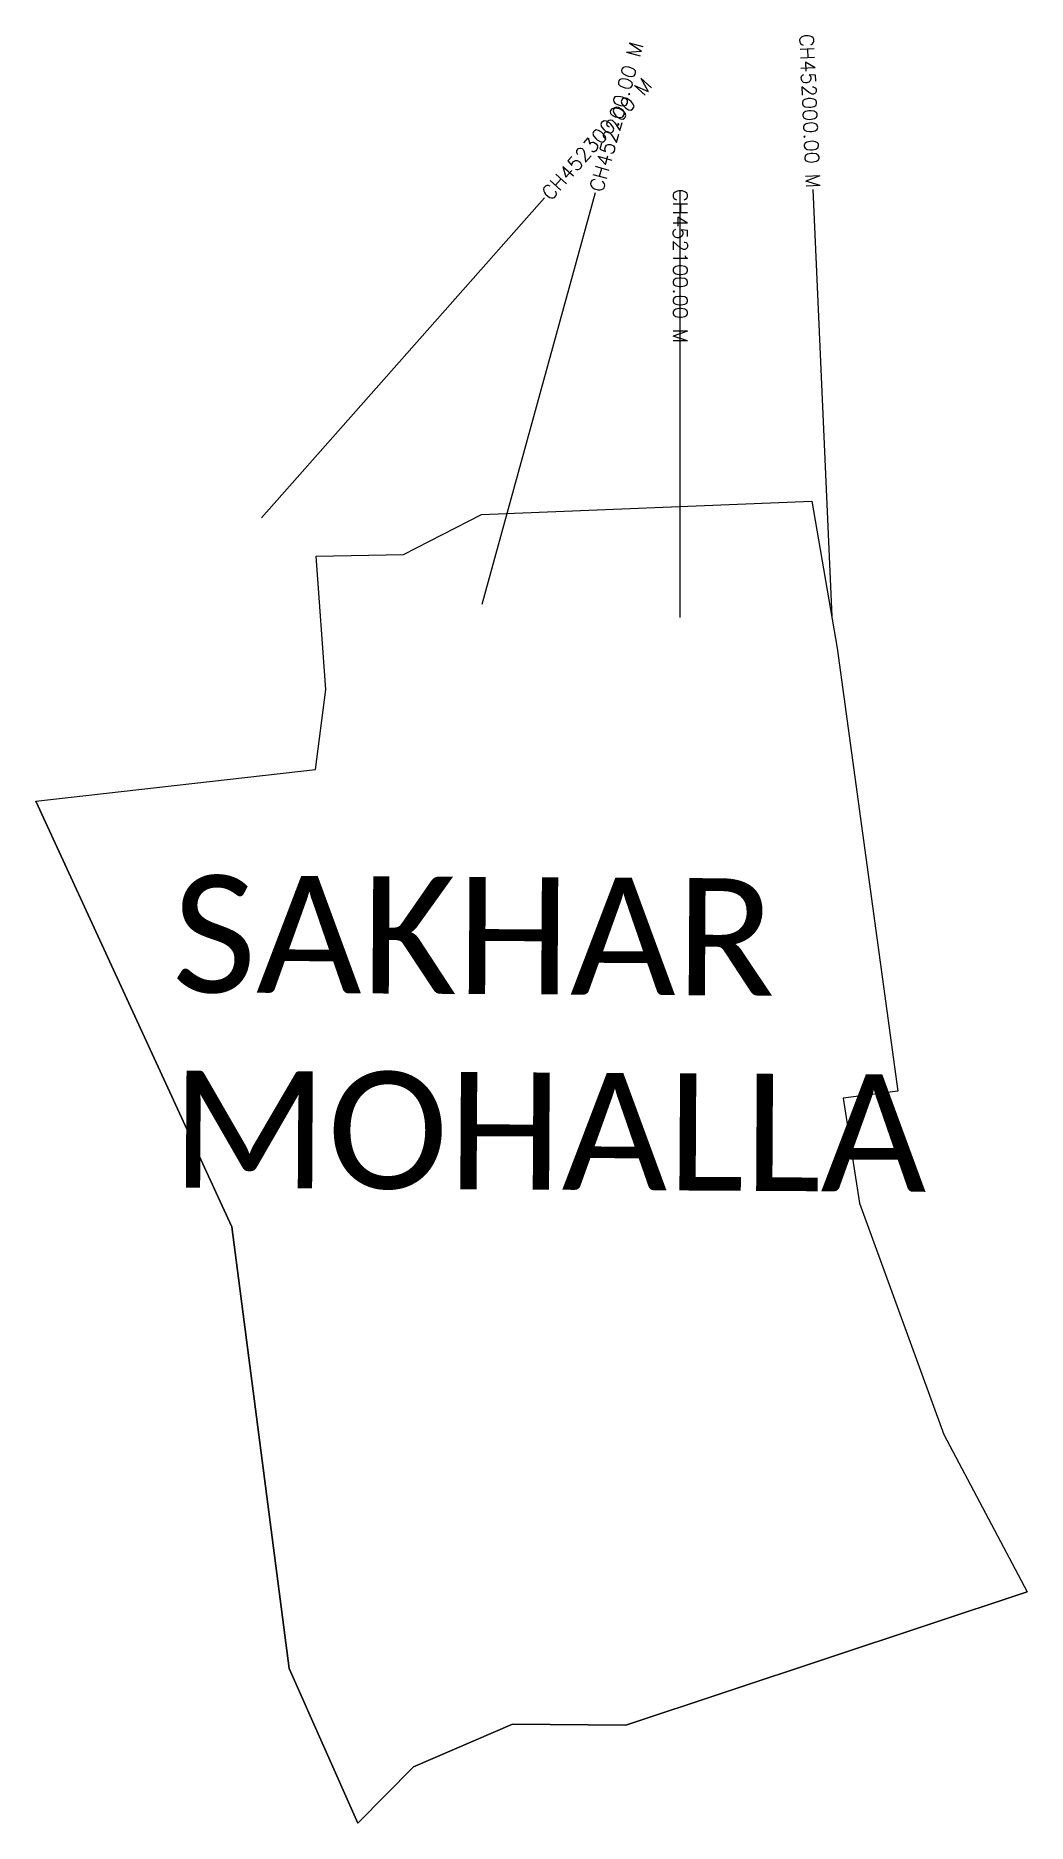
# Model space of a CAD drawing. Header units: metres. Extents: x 310982 to 311679, y 1911681 to 1912936.
import ezdxf
from ezdxf.enums import TextEntityAlignment as Align

# ---------------------------------------------------------------- set-up
doc = ezdxf.new("R2010")
doc.units = ezdxf.units.M
for name, color, linetype in [('CS', 134, 'Continuous'), ('CSMark', 6, 'Continuous'), ('village', 3, 'Continuous'), ('VILLAGE NAME', 250, 'Continuous')]:
    doc.layers.add(name, color=color, linetype=linetype)
doc.styles.get("Standard").update_dxf_attribs({"font": 'simplex.shx'})

msp = doc.modelspace()

# ---------------------------------------------------------------- linework, layer by layer
at = {"layer": 'CS'}
for p, q in [((311141.1, 1912597.6), (311339.9, 1912822.2)), ((311296.1, 1912536.8), (311375.7, 1912826)), ((311435.3, 1912527.5), (311435.3, 1912827.5)), ((311541.9, 1912528.3), (311528.7, 1912828))]:
    msp.add_line(p, q, dxfattribs=at)
at = {"layer": 'village', "color": 3, "true_color": 0x00ff00}
msp.add_polyline3d([(311561.3, 1912116.3, 0), (311620.5, 1911953.7, 0), (311679.1, 1911843.4, 0), (311397.1, 1911749.7, 0), (311317.5, 1911750.5, 0), (311247.8, 1911720.5, 0), (311208.7, 1911680.8, 0), (311160.5, 1911789.5, 0), (311120.2, 1912099.7, 0), (310982.4, 1912398.6, 0), (311179, 1912420.8, 0), (311186.2, 1912476.9, 0), (311179.4, 1912570.7, 0), (311240.9, 1912571.7, 0), (311295.6, 1912599.8, 0), (311527.6, 1912609.2, 0), (311545.6, 1912506.1, 0), (311588.1, 1912194.9, 0), (311549.8, 1912190, 0)], close=True, dxfattribs=at)
msp.add_polyline3d([(310982.4, 1912398.6, 0), (311120.2, 1912099.7, 0), (311160.5, 1911789.5, 0), (311208.7, 1911680.8, 0), (311247.8, 1911720.5, 0), (311317.5, 1911750.5, 0), (311397.1, 1911749.7, 0), (311679.1, 1911843.4, 0)], dxfattribs=at)

# ---------------------------------------------------------------- texts
at = {"layer": 'CSMark'}
for s, rotation, p in [('CH452200.00 M', 74.6175, (311375.9, 1912827)), ('CH452300.00 M', 48.4919, (311340.6, 1912823)), ('CH452100.00 M', 270, (311435.3, 1912828.5))]:
    msp.add_text(s, height=10, rotation=rotation, dxfattribs=at).set_placement(p, align=Align.MIDDLE_LEFT)
msp.add_text('CH452000.00 M', height=10, rotation=272.5114, dxfattribs=at).set_placement((311528.7, 1912829), align=Align.MIDDLE_RIGHT)
at = {"layer": 'VILLAGE NAME', "insert": (311078.7, 1912346.6), "char_height": 82.261, "attachment_point": 1, "rotation": 359.6762}
msp.add_mtext_dynamic_manual_height_columns('{\\fCalibri|b0|i0|c0|p34;SAKHAR MOHALLA}', width=660.026, gutter_width=411.3, heights=[0], dxfattribs=at)

doc.saveas('drawing.dxf')
